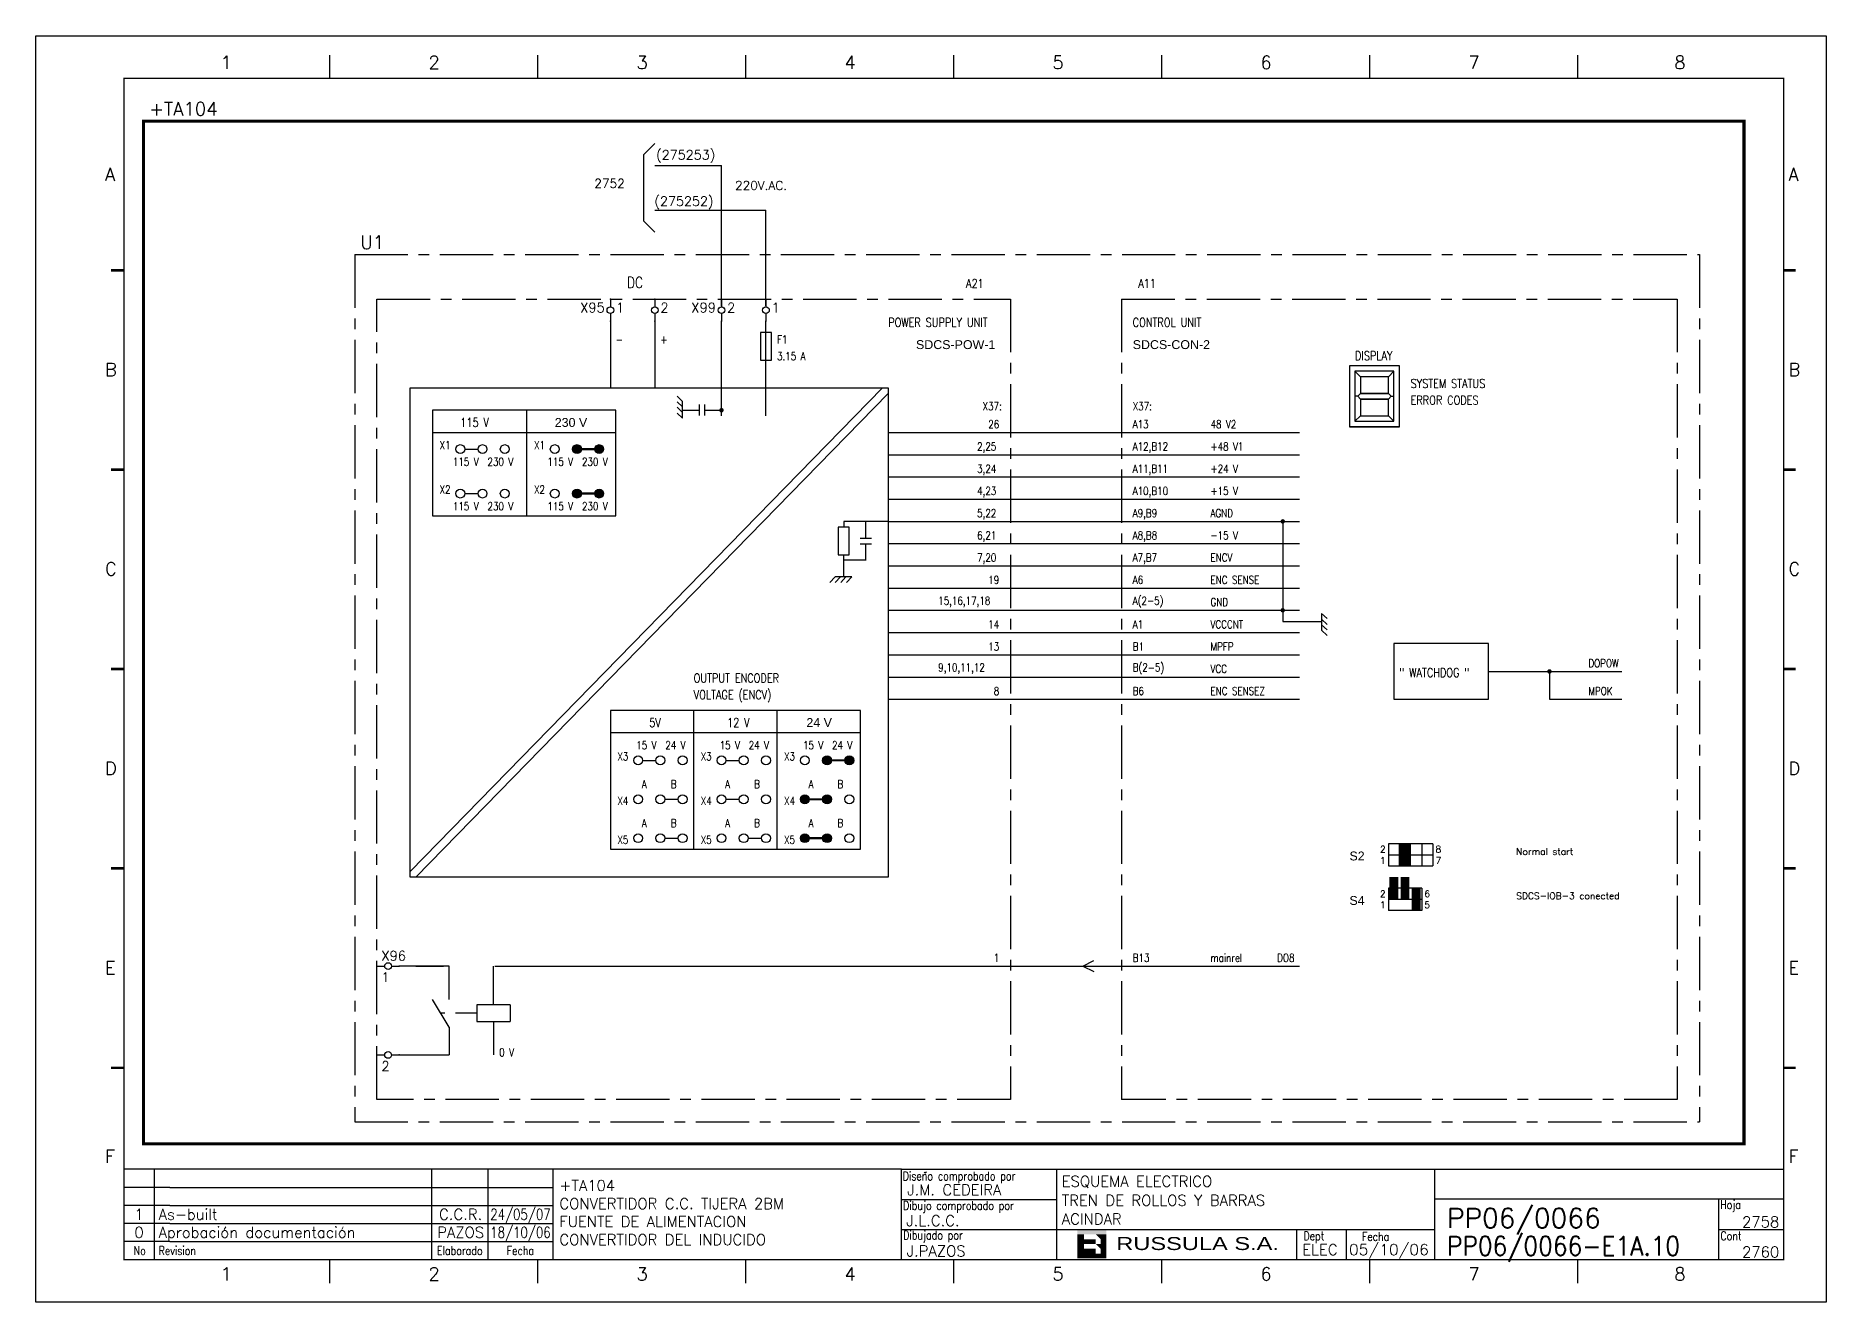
# Model space of a CAD drawing. Extents: x -25 to 1044, y -25744 to 292.
# Drawn here: x 257.7 to 677.7, y -15948.8 to -15651.8 of the extents above; entities that cross this region are included whole.
import ezdxf
from ezdxf.enums import TextEntityAlignment as Align

# ---------------------------------------------------------------- set-up
doc = ezdxf.new("R2010")
doc.units = 0
doc.header["$LTSCALE"] = 10
doc.header["$MEASUREMENT"] = 0
for name, pattern in [('CENTER', [2, 1.25, -0.25, 0.25, -0.25]), ('DASHDOT', [1, 0.5, -0.25, 0, -0.25]), ('DASHED', [0.75, 0.5, -0.25])]:
    doc.linetypes.add(name, pattern=pattern)
doc.layers.get('0').update_dxf_attribs({"linetype": 'CONTINUOUS'})
for name, color, linetype in [('1', 7, 'CONTINUOUS'), ('10', 5, 'CONTINUOUS'), ('2', 7, 'CONTINUOUS'), ('25', 3, 'CONTINUOUS'), ('25K', 4, 'DASHED'), ('25PK', 4, 'CENTER'), ('35', 2, 'CONTINUOUS'), ('8', 1, 'CONTINUOUS'), ('9', 6, 'CONTINUOUS'), ('DIBUJO', 7, 'CONTINUOUS'), ('NODE', 7, 'CONTINUOUS')]:
    doc.layers.add(name, color=color, linetype=linetype)
doc.styles.add('ABBSTYLE', font='ROMANS.SHX', dxfattribs={"width": 0.8})
doc.styles.add('HELV', font='HELVBLD.SHX', dxfattribs={"width": 1.2})
doc.styles.add('HELVETICA', font='HELV.SHX')
doc.styles.add('LABEL', font='SIMPLEX', dxfattribs={"width": 0.8, "height": 4})
doc.styles.add('ROMANS', font='romans')
doc.styles.get("Standard").update_dxf_attribs({"font": 'simplex'})

# ---------------------------------------------------------------- blocks, each defined once
blk = doc.blocks.new('NOD', base_point=(237.5, 170))
at = {"layer": 'NODE'}
blk.add_point((237.5, 170), dxfattribs=at)
blk = doc.blocks.new('$$PLL21C')
for p, q in [((-2.5, 0), (-0.75, 0)), ((0.75, 0), (2.5, 0))]:
    blk.add_line(p, q)
at = {"layer": '2'}
blk.add_circle((0, 0), 0.75, dxfattribs=at)
for p in [(-2.5, 0), (2.5, 0)]:
    blk.add_blockref('NOD', p, dxfattribs=at)
at = {"layer": '8'}
blk.add_attdef('*A', (-1.5, -3.575), '', height=2.15, dxfattribs=at)
at = {"layer": '9'}
blk.add_attdef('ID', (-1.5, 1.25), '', height=2.15, dxfattribs=at)
blk = doc.blocks.new('$$PLU21C')
for p, q in [((0, 2.5), (0, 0.75)), ((0, -0.75), (0, -2.5))]:
    blk.add_line(p, q)
at = {"layer": '2'}
blk.add_circle((0, 0), 0.75, dxfattribs=at)
for p in [(0, 2.5), (0, -2.5)]:
    blk.add_blockref('NOD', p, dxfattribs=at)
at = {"layer": '8'}
blk.add_attdef('*A', (1.25, -0.5), '', height=2.15, dxfattribs=at)
at = {"layer": '9'}
blk.add_attdef('ID', text='', height=2.15, dxfattribs=at).set_placement((-1.25, -0.5), align=Align.RIGHT)
blk = doc.blocks.new('newcajec')
at = {"layer": '1'}
for p, q in [((179.4, 20.85), (0.13, 20.85)), ((7, 20.85), (7, 0)), ((71, 20.85), (71, 0)), ((84, 20.85), (84, 0.09)), ((99, 20.85), (99, 0)), ((215.2, 20.8), (215.2, 0)), ((10.6, 16.64), (0, 16.64)), ((10.6, 16.64), (99, 16.64)), ((184.64, 20.18), (184.81, 20.01)), ((184.81, 20.01), (185.18, 20.25)), ((10.6, 12.48), (0, 12.48)), ((10.6, 12.48), (99, 12.48)), ((179.4, 13.87), (215.2, 13.87)), ((368, 14.06), (368, 0)), ((10.6, 8.32), (0, 8.32)), ((10.6, 8.32), (99, 8.32)), ((10.6, 4.16), (0, 4.16)), ((10.6, 4.16), (99, 4.16)), ((179.4, 6.93), (267.63, 6.93)), ((267.63, 6.93), (302.5, 6.93)), ((270.63, 6.91), (270.63, 0)), ((282.07, 6.93), (282.07, 0)), ((368, 6.93), (383, 6.93))]:
    blk.add_line(p, q, dxfattribs=at)
for points in [[(47.5, 272.5, 0.3, 0.3, 0), (47.5, 277.91, 0.3, 0.3, 0)], [(95.5, 272.5, 0.3, 0.3, 0), (95.5, 277.91, 0.3, 0.3, 0)], [(143.5, 272.5, 0.3, 0.3, 0), (143.5, 277.91, 0.3, 0.3, 0)], [(191.5, 272.5, 0.3, 0.3, 0), (191.5, 277.91, 0.3, 0.3, 0)], [(239.5, 272.5, 0.3, 0.3, 0), (239.5, 277.91, 0.3, 0.3, 0)], [(287.5, 272.5, 0.3, 0.3, 0), (287.5, 277.91, 0.3, 0.3, 0)], [(335.5, 272.5, 0.3, 0.3, 0), (335.5, 277.91, 0.3, 0.3, 0)], [(-2.99, 228.23, 0.6, 0.6, 0), (-0.18, 228.23, 0.6, 0.6, 0)], [(383.01, 228.23, 0.6, 0.6, 0), (385.82, 228.23, 0.6, 0.6, 0)], [(-2.99, 182.23, 0.6, 0.6, 0), (-0.18, 182.23, 0.6, 0.6, 0)], [(383.01, 182.23, 0.6, 0.6, 0), (385.82, 182.23, 0.6, 0.6, 0)], [(-2.99, 136.23, 0.6, 0.6, 0), (-0.18, 136.23, 0.6, 0.6, 0)], [(383.01, 136.23, 0.6, 0.6, 0), (385.82, 136.23, 0.6, 0.6, 0)], [(-2.99, 90.23, 0.6, 0.6, 0), (-0.18, 90.23, 0.6, 0.6, 0)], [(383.01, 90.23, 0.6, 0.6, 0), (385.82, 90.23, 0.6, 0.6, 0)], [(-2.99, 44.23, 0.6, 0.6, 0), (-0.18, 44.23, 0.6, 0.6, 0)], [(383.01, 44.23, 0.6, 0.6, 0), (385.82, 44.23, 0.6, 0.6, 0)], [(383, 20.8, 0.3, 0.3, 0), (179.4, 20.8, 0.3, 0.3, 0), (179.4, 0, 0.3, 0.3, 0)], [(302.5, 20.8, 0.3, 0.3, 0), (302.5, 0, 0.3, 0.3, 0)], [(302.5, 14, 0.3, 0.3, 0), (383, 14, 0.3, 0.3, 0)], [(47.5, -5.5, 0.3, 0.3, 0), (47.5, -0.09, 0.3, 0.3, 0)], [(95.5, -5.5, 0.3, 0.3, 0), (95.5, -0.09, 0.3, 0.3, 0)], [(143.5, -5.5, 0.3, 0.3, 0), (143.5, -0.09, 0.3, 0.3, 0)], [(191.5, -5.5, 0.3, 0.3, 0), (191.5, -0.09, 0.3, 0.3, 0)], [(239.5, -5.5, 0.3, 0.3, 0), (239.5, -0.09, 0.3, 0.3, 0)], [(287.5, -5.5, 0.3, 0.3, 0), (287.5, -0.09, 0.3, 0.3, 0)], [(335.5, -5.5, 0.3, 0.3, 0), (335.5, -0.09, 0.3, 0.3, 0)]]:
    blk.add_lwpolyline(points, format="xyseb", dxfattribs=at)
at = {"layer": '1', "const_width": 0.3}
blk.add_lwpolyline([(0, 0), (0, 272.5), (383, 272.5), (383, 0)], close=True, dxfattribs=at)
at = {"layer": '2', "color": 14}
for p, q in [((221.42, 4.69), (221.42, 5.81)), ((221.42, 2.47), (221.42, 3.58))]:
    blk.add_line(p, q, dxfattribs=at)
for points in [[(220.05, 5.81), (220.05, 6.92), (226.74, 5.81), (226.74, 6.92)], [(221.42, 2.47), (220.05, 2.47), (221.42, 5.81), (220.05, 5.81)], [(221.42, 4.69), (224.25, 4.69), (221.42, 3.58), (224.25, 3.58)], [(224.25, 5.81), (225.37, 5.81), (225.37, 4.69)], [(225.37, 5.81), (226.74, 5.81), (225.37, 1.35), (226.74, 1.35)], [(224.25, 0.24), (224.25, 2.47), (220.05, 0.24), (220.05, 2.47)], [(224.25, 3.58), (225.37, 3.58), (225.37, 2.47)], [(226.74, 1.35), (226.74, 0.24), (224.25, 1.35), (224.25, 0.24)]]:
    blk.add_solid(points, dxfattribs=at)
at = {"layer": '1', "style": 'ROMANS'}
for s, p in [('1', (22.29, 274.68)), ('2', (70.29, 274.68)), ('3', (118.29, 274.68)), ('4', (166.29, 274.68)), ('5', (214.29, 274.68)), ('6', (262.29, 274.68)), ('7', (310.29, 274.68)), ('8', (357.79, 274.68)), ('A', (-4.37, 248.84)), ('A', (384.13, 248.84)), ('B', (-4.37, 203.84)), ('B', (384.13, 203.84)), ('C', (-4.37, 157.84)), ('C', (384.13, 157.84)), ('D', (-4.37, 111.84)), ('D', (384.13, 111.84)), ('E', (-4.37, 65.84)), ('E', (384.13, 65.84)), ('F', (-4.37, 22.34)), ('F', (384.13, 22.34)), ('1', (22.29, -4.82)), ('2', (70.29, -4.82)), ('3', (118.29, -4.82)), ('4', (166.29, -4.82)), ('5', (214.29, -4.82)), ('6', (262.29, -4.82)), ('7', (310.29, -4.82)), ('8', (357.79, -4.82))]:
    blk.add_text(s, height=3, dxfattribs=at).set_placement(p)
at = {"layer": '1', "style": 'LABEL', "width": 0.8}
for s, p in [('Diseno comprobado por', (179.73, 18.27)), ('Dibujo comprobado por', (179.81, 11.47)), ('Hoja', (368.38, 11.66)), ('Dibujado por', (179.83, 4.64)), ('Fecha', (285.71, 4.3)), ('Cont', (368.43, 4.46)), ('No', (2.23, 1.05)), ('Revision', (8, 1.05))]:
    blk.add_text(s, height=2, dxfattribs=at).set_placement(p)
for s, p in [('Dept', (274.61, 4.44)), ('Elaborado', (77.5, 1.05)), ('Fecha', (91.5, 1.05))]:
    blk.add_text(s, height=2, dxfattribs=at).set_placement(p, align=Align.CENTER)
at = {"layer": '10', "style": 'ROMANS'}
for tag, p in [('REV41', (3.5, 18.74)), ('REV43', (77.7, 18.74)), ('REV31', (3.5, 14.58)), ('REV33', (77.7, 14.58)), ('REV21', (3.5, 10.42)), ('REV23', (77.7, 10.42)), ('REV11', (3.5, 6.27)), ('REV13', (77.7, 6.27))]:
    blk.add_attdef(tag, text='', height=2.5, dxfattribs=at).set_placement(p, align=Align.MIDDLE)
for tag, p, height in [('REV42', (8, 17.49), 2.5), ('SHEETNAME1', (100.5, 15.83), 2.5), ('DESIGNCHECK', (180.74, 14.83), 2.5), ('DOCUMENTTYPE', (216.43, 16.8), 2.5), ('NOTA', (305.32, 15.8), 3), ('REV32', (8, 13.33), 2.5), ('SHEETNAME2', (100.5, 11.67), 2.5), ('OBJECT', (216.43, 12.4), 2.5), ('REV22', (8, 9.17), 2.5), ('SHEETNAME3', (100.5, 7.51), 2.5), ('DRAWINGCHECK', (180.53, 7.71), 2.5), ('CUSTOMER', (216.43, 8.08), 2.5), ('ORDER', (305.32, 7.3), 4.5), ('REV12', (8, 5.01), 2.5), ('SHEETNAME4', (100.5, 3.35), 2.5), ('DOCUMENT_ID', (305.32, 0.93), 4.4), ('USER', (180.63, 0.71), 2.5), ('DEPARTMENT', (271.93, 1.05), 2.5)]:
    blk.add_attdef(tag, p, '', height=height, dxfattribs=at)
for tag, width, p, p2 in [('REV44', 1.221199, (84.53, 17.49), (98.48, 17.49)), ('REV34', 1.221199, (84.53, 13.33), (98.48, 13.33)), ('REV24', 1.221199, (84.53, 9.17), (98.48, 9.17)), ('REV14', 1.221199, (84.53, 5.01), (98.48, 5.01)), ('CREATED2', 7.039915, (282.71, 1.05), (301.14, 1.05))]:
    blk.add_attdef(tag, text='', height=2.5, dxfattribs=dict(at, width=width)).set_placement(p, p2, align=Align.FIT)
for tag, p in [('SHEET', (382, 7.43)), ('NEXTSHEET', (382, 0.5))]:
    blk.add_attdef(tag, text='', height=2.5, dxfattribs=at).set_placement(p, align=Align.RIGHT)
at = {"layer": 'DIBUJO', "color": 14, "style": 'HELVETICA', "width": 1.3}
blk.add_text('RUSSULA S.A.', height=3, dxfattribs=at).set_placement((229, 2.19))

msp = doc.modelspace()

# ---------------------------------------------------------------- linework, layer by layer
at = {"layer": '2', "color": 7}
for p, q in [((400.26, -15679.61), (402.87, -15677)), ((400.26, -15695.25), (400.26, -15679.61)), ((402.87, -15682.22), (418.51, -15682.22)), ((418.51, -15715.07), (418.51, -15682.22)), ((402.87, -15697.86), (400.26, -15695.25)), ((402.87, -15692.65), (428.94, -15692.65)), ((428.94, -15715.07), (428.94, -15692.65)), ((585.38, -15841.26), (574.95, -15841.26)), ((574.95, -15841.26), (574.95, -15846.47)), ((577.55, -15846.47), (577.55, -15841.26)), ((580.16, -15846.47), (580.16, -15841.26)), ((582.77, -15841.26), (582.77, -15846.47)), ((585.38, -15841.26), (585.38, -15846.47)), ((574.95, -15843.87), (585.38, -15843.87)), ((574.95, -15846.47), (585.38, -15846.47)), ((574.95, -15846.47), (585.38, -15846.47)), ((574.95, -15851.69), (574.95, -15856.9)), ((582.77, -15851.69), (574.95, -15851.69)), ((574.95, -15854.29), (582.77, -15854.29)), ((582.77, -15851.69), (582.77, -15856.9)), ((582.77, -15856.9), (574.95, -15856.9))]:
    msp.add_line(p, q, dxfattribs=at)
at = {"layer": '2', "color": 3, "linetype": 'DASHDOT', "const_width": 0.73}
msp.add_lwpolyline([(282.93, -15671.79), (658.38, -15671.79), (658.38, -15911.65), (282.93, -15911.65), (282.93, -15671.79)], dxfattribs=at)
at = {"layer": '2', "color": 7, "const_width": 1.04}
for points in [[(384.1, -15748.7, 1), (385.14, -15748.7, 1)], [(389.31, -15748.7, 1), (390.35, -15748.7, 1)], [(384.1, -15759.13, 1), (385.14, -15759.13, 1)], [(389.31, -15759.13, 1), (390.35, -15759.13, 1)], [(442.76, -15821.7, 1), (443.8, -15821.7, 1)], [(447.97, -15821.7, 1), (449.02, -15821.7, 1)], [(437.54, -15830.83, 1), (438.59, -15830.83, 1)], [(442.76, -15830.83, 1), (443.8, -15830.83, 1)], [(437.54, -15839.96, 1), (438.59, -15839.96, 1)], [(442.76, -15839.96, 1), (443.8, -15839.96, 1)]]:
    msp.add_lwpolyline(points, format="xyb", close=True, dxfattribs=at)
at = {"layer": '2', "color": 7, "const_width": 0.521}
for points in [[(385.61, -15748.7), (388.95, -15748.7)], [(385.61, -15759.13), (388.95, -15759.13)], [(444.27, -15821.7), (447.61, -15821.7)], [(439.06, -15830.83), (442.39, -15830.83)], [(439.06, -15839.96), (442.39, -15839.96)]]:
    msp.add_lwpolyline(points, dxfattribs=at)
at = {"layer": '2', "color": 7}
for points in [[(577.55, -15841.26), (577.55, -15846.47), (580.16, -15841.26), (580.16, -15846.47)], [(575.21, -15854.25), (575.21, -15849.04), (577.29, -15854.25), (577.29, -15849.04)], [(577.81, -15854.25), (577.81, -15849.04), (579.9, -15854.25), (579.9, -15849.04)], [(580.42, -15856.9), (580.42, -15851.69), (582.51, -15856.9), (582.51, -15851.69)]]:
    msp.add_solid(points, dxfattribs=at)
at = {"layer": '25'}
for p, q in [((393.74, -15739.58), (350.72, -15739.58)), ((350.72, -15739.58), (350.72, -15764.34)), ((372.88, -15764.34), (372.88, -15739.58)), ((393.74, -15764.34), (393.74, -15739.58)), ((350.72, -15744.79), (393.74, -15744.79)), ((350.72, -15764.34), (393.74, -15764.34)), ((451.1, -15809.97), (392.44, -15809.97)), ((392.44, -15809.97), (392.44, -15842.56)), ((411.99, -15842.56), (411.99, -15809.97)), ((431.55, -15842.56), (431.55, -15809.97)), ((451.1, -15842.56), (451.1, -15809.97)), ((392.44, -15815.19), (451.1, -15815.19)), ((392.44, -15842.56), (451.1, -15842.56))]:
    msp.add_line(p, q, dxfattribs=at)
at = {"layer": '25K'}
msp.add_line((361.15, -15881.02), (352.68, -15881.02), dxfattribs=at)
at = {"layer": '25PK'}
for p, q in [((332.47, -15703.07), (647.95, -15703.07)), ((332.47, -15703.07), (647.95, -15703.07)), ((332.47, -15703.07), (332.47, -15906.44)), ((332.47, -15703.07), (332.47, -15906.44)), ((647.95, -15703.07), (647.95, -15906.44)), ((337.69, -15901.23), (337.69, -15713.5)), ((337.69, -15713.5), (486.3, -15713.5)), ((486.3, -15713.5), (486.3, -15901.23)), ((512.37, -15713.5), (512.37, -15901.23)), ((512.37, -15713.5), (642.73, -15713.5)), ((642.73, -15713.5), (642.73, -15901.23)), ((486.3, -15901.23), (337.69, -15901.23)), ((642.73, -15901.23), (512.37, -15901.23)), ((332.47, -15906.44), (647.95, -15906.44))]:
    msp.add_line(p, q, dxfattribs=at)
at = {"layer": '35'}
for p, q in [((392.44, -15718.72), (392.44, -15734.36)), ((402.87, -15718.72), (402.87, -15734.36)), ((418.51, -15740.88), (418.51, -15718.72)), ((428.94, -15740.88), (428.94, -15718.72)), ((427.64, -15721.33), (427.64, -15727.84)), ((430.24, -15721.33), (427.64, -15721.33)), ((430.24, -15727.84), (430.24, -15721.33)), ((427.64, -15727.84), (430.24, -15727.84)), ((577.55, -15729.15), (565.82, -15729.15)), ((565.82, -15729.15), (565.82, -15743.49)), ((576.25, -15730.45), (567.12, -15730.45)), ((567.12, -15730.45), (567.12, -15736.97)), ((568.43, -15731.75), (567.12, -15730.45)), ((574.95, -15731.75), (568.43, -15731.75)), ((568.43, -15731.75), (568.43, -15735.67)), ((574.95, -15731.75), (576.25, -15730.45)), ((574.95, -15735.67), (574.95, -15731.75)), ((576.25, -15736.97), (576.25, -15730.45)), ((577.55, -15743.49), (577.55, -15729.15)), ((345.51, -15849.08), (345.51, -15734.36)), ((345.51, -15847.78), (456.32, -15734.36)), ((345.51, -15734.36), (457.62, -15734.36)), ((346.81, -15849.08), (457.62, -15735.67)), ((409.39, -15737.53), (408.12, -15736.31)), ((457.62, -15734.36), (457.62, -15849.08)), ((567.12, -15735.67), (567.12, -15742.18)), ((567.78, -15736.32), (567.13, -15736.32)), ((568.43, -15735.67), (567.78, -15736.32)), ((567.78, -15736.32), (568.43, -15736.97)), ((574.95, -15735.67), (568.43, -15735.67)), ((568.43, -15735.67), (574.95, -15735.67)), ((574.95, -15736.97), (568.43, -15736.97)), ((568.43, -15736.97), (574.95, -15736.97)), ((568.43, -15736.97), (568.43, -15740.88)), ((574.95, -15735.67), (575.6, -15736.32)), ((575.6, -15736.32), (574.95, -15736.97)), ((574.95, -15740.88), (574.95, -15736.97)), ((575.6, -15736.32), (576.24, -15736.32)), ((576.25, -15742.18), (576.25, -15735.67)), ((409.39, -15738.81), (408.12, -15737.59)), ((409.39, -15740.1), (408.12, -15738.89)), ((409.39, -15741.47), (408.12, -15740.25)), ((409.39, -15741.47), (409.39, -15737.53)), ((413.24, -15738.24), (413.24, -15740.85)), ((414.55, -15738.24), (414.55, -15740.85)), ((568.43, -15740.88), (567.12, -15742.18)), ((568.43, -15740.88), (574.95, -15740.88)), ((574.95, -15740.88), (576.25, -15742.18)), ((457.62, -15744.79), (554.09, -15744.79)), ((565.82, -15743.49), (577.55, -15743.49)), ((577.55, -15743.49), (565.82, -15743.49)), ((567.12, -15742.18), (576.25, -15742.18)), ((358.28, -15748.7), (361.41, -15748.7)), ((385.66, -15748.7), (388.79, -15748.7)), ((457.62, -15750.01), (554.09, -15750.01)), ((457.62, -15755.22), (554.09, -15755.22)), ((358.28, -15759.13), (361.41, -15759.13)), ((385.66, -15759.13), (388.79, -15759.13)), ((457.62, -15760.43), (554.09, -15760.43)), ((457.62, -15765.65), (554.09, -15765.65)), ((445.86, -15767.01), (445.86, -15773.52)), ((448.46, -15767.01), (445.86, -15767.01)), ((448.46, -15773.52), (448.46, -15767.01)), ((451.07, -15769.61), (453.68, -15769.61)), ((451.07, -15770.92), (453.68, -15770.92)), ((457.62, -15770.86), (554.09, -15770.86)), ((445.86, -15773.52), (448.46, -15773.52)), ((445.14, -15778.68), (443.92, -15779.95)), ((449.08, -15778.69), (445.14, -15778.69)), ((446.42, -15778.68), (445.2, -15779.95)), ((447.72, -15778.68), (446.5, -15779.95)), ((449.08, -15778.68), (447.86, -15779.95)), ((457.62, -15776.08), (554.09, -15776.08)), ((457.62, -15781.29), (554.09, -15781.29)), ((457.62, -15786.51), (554.09, -15786.51)), ((559.3, -15787.22), (560.57, -15788.44)), ((559.3, -15787.22), (559.3, -15791.16)), ((457.62, -15791.72), (554.09, -15791.72)), ((559.3, -15788.59), (560.57, -15789.8)), ((559.3, -15789.88), (560.57, -15791.1)), ((559.3, -15791.16), (560.57, -15792.38)), ((598.41, -15794.33), (576.25, -15794.33)), ((576.25, -15794.33), (576.25, -15807.36)), ((598.41, -15807.36), (598.41, -15794.33)), ((457.62, -15796.94), (554.09, -15796.94)), ((457.62, -15802.15), (554.09, -15802.15)), ((457.62, -15807.36), (554.09, -15807.36)), ((576.25, -15807.36), (598.41, -15807.36)), ((400, -15821.7), (403.13, -15821.7)), ((419.55, -15821.7), (422.68, -15821.7)), ((444.32, -15821.7), (447.45, -15821.7)), ((405.21, -15830.83), (408.34, -15830.83)), ((419.55, -15830.83), (422.68, -15830.83)), ((419.55, -15830.83), (422.68, -15830.83)), ((439.11, -15830.83), (442.24, -15830.83)), ((439.11, -15830.83), (442.24, -15830.83)), ((405.21, -15839.96), (408.34, -15839.96)), ((424.77, -15839.96), (427.9, -15839.96)), ((439.11, -15839.96), (442.24, -15839.96)), ((457.62, -15849.08), (345.51, -15849.08)), ((354.63, -15869.94), (342.9, -15869.94)), ((346.81, -15869.94), (353.33, -15869.94)), ((354.63, -15877.76), (354.63, -15869.94)), ((365.06, -15879.06), (365.06, -15869.94)), ((365.32, -15869.94), (554.09, -15869.94)), ((503.25, -15869.94), (505.85, -15868.63)), ((503.25, -15869.94), (505.85, -15871.24)), ((354.63, -15884.28), (350.72, -15877.76)), ((368.97, -15879.06), (361.15, -15879.06)), ((361.15, -15879.06), (361.15, -15882.97)), ((368.97, -15879.06), (368.97, -15882.97)), ((354.63, -15884.28), (354.63, -15890.8)), ((361.15, -15882.97), (368.97, -15882.97)), ((365.06, -15882.97), (365.06, -15890.8)), ((342.9, -15890.8), (354.63, -15890.8))]:
    msp.add_line(p, q, dxfattribs=at)
for points in [[(409.33, -15739.58), (413.24, -15739.58)], [(414.55, -15739.58), (418.46, -15739.58)], [(457.62, -15765.65), (447.19, -15765.65), (447.19, -15767.01)], [(452.41, -15769.61), (452.41, -15765.7)], [(550.18, -15765.65), (550.18, -15786.51), (550.18, -15789.11), (559.3, -15789.11)], [(452.41, -15774.83), (452.41, -15770.92)], [(447.19, -15778.74), (447.19, -15773.52)], [(452.41, -15774.77), (447.19, -15774.77)], [(598.41, -15800.85), (629.7, -15800.85)], [(612.75, -15800.85), (612.75, -15807.36), (629.7, -15807.36)]]:
    msp.add_lwpolyline(points, dxfattribs=at)
at = {"layer": '35', "const_width": 0.521}
for points in [[(418.25, -15739.58, 1), (418.77, -15739.58, 1)], [(549.92, -15765.65, 1), (550.44, -15765.65, 1)], [(549.92, -15786.51, 1), (550.44, -15786.51, 1)], [(612.49, -15800.85, 1), (613.01, -15800.85, 1)]]:
    msp.add_lwpolyline(points, format="xyb", close=True, dxfattribs=at)
at = {"layer": '35'}
for centre in [(357.24, -15748.7), (362.46, -15748.7), (367.67, -15748.7), (379.4, -15748.7), (384.62, -15748.7), (389.83, -15748.7), (357.24, -15759.13), (362.46, -15759.13), (367.67, -15759.13), (379.4, -15759.13), (384.62, -15759.13), (389.83, -15759.13), (398.96, -15821.7), (404.17, -15821.7), (409.39, -15821.7), (418.51, -15821.7), (423.73, -15821.7), (428.94, -15821.7), (438.07, -15821.7), (443.28, -15821.7), (448.49, -15821.7), (398.96, -15830.83), (398.96, -15830.83), (404.17, -15830.83), (404.17, -15830.83), (409.39, -15830.83), (409.39, -15830.83), (418.51, -15830.83), (418.51, -15830.83), (423.73, -15830.83), (423.73, -15830.83), (428.94, -15830.83), (428.94, -15830.83), (438.07, -15830.83), (438.07, -15830.83), (443.28, -15830.83), (443.28, -15830.83), (448.49, -15830.83), (448.49, -15830.83), (398.96, -15839.96), (404.17, -15839.96), (409.39, -15839.96), (418.51, -15839.96), (423.73, -15839.96), (428.94, -15839.96), (438.07, -15839.96), (443.28, -15839.96), (448.49, -15839.96)]:
    msp.add_circle(centre, 1.04, dxfattribs=at)
at = {"layer": 'DIBUJO'}
msp.add_lwpolyline([(257.66, -15651.77), (677.66, -15651.77), (677.66, -15948.77), (257.66, -15948.77), (257.66, -15651.77)], dxfattribs=at)

# ---------------------------------------------------------------- block references
at = {"layer": '2', "color": 7}
ref = msp.add_blockref('newcajec', (278.34, -15938.77), dxfattribs=dict(at, xscale=1.016513761467892, yscale=1.016513761467892, zscale=1.016513761467892))
ref.add_attrib('REV24', '24/05/07', dxfattribs={"layer": '10', "height": 2.541, "style": 'ROMANS', "width": 0.728168}).set_placement((364.26, -15929.45), (378.44, -15929.45), align=Align.FIT)
ref.add_attrib('SHEETNAME3', 'FUENTE DE ALIMENTACION', (380.49, -15931.14), dxfattribs={"layer": '10', "height": 2.5413, "style": 'ROMANS'})
ref.add_attrib('SHEETNAME2', 'CONVERTIDOR C.C. TIJERA 2BM', (380.49, -15926.92), dxfattribs={"layer": '10', "height": 2.5413, "style": 'ROMANS'})
ref.add_attrib('SHEETNAME1', '+TA104', (380.49, -15922.69), dxfattribs={"layer": '10', "height": 2.541, "style": 'ROMANS'})
ref.add_attrib('USER', 'J.PAZOS', (461.95, -15938.05), dxfattribs={"layer": '10', "height": 2.541, "style": 'ROMANS'})
ref.add_attrib('DRAWINGCHECK', 'J.L.C.C.', (461.85, -15930.93), dxfattribs={"layer": '10', "height": 2.541, "style": 'ROMANS'})
ref.add_attrib('DESIGNCHECK', 'J.M. CEDEIRA', (462.06, -15923.7), dxfattribs={"layer": '10', "height": 2.5413, "style": 'ROMANS'})
ref.add_attrib('REV22', 'As-built', (286.47, -15929.45), dxfattribs={"layer": '10', "height": 2.541, "style": 'ROMANS'})
ref.add_attrib('REV12', 'Aprobación documentación', (286.47, -15933.68), dxfattribs={"layer": '10', "height": 2.5413, "style": 'ROMANS'})
ref.add_attrib('REV21', '1', dxfattribs={"layer": '10', "height": 2.54, "style": 'ROMANS'}).set_placement((281.89, -15928.18), align=Align.MIDDLE)
ref.add_attrib('REV11', '0', dxfattribs={"layer": '10', "height": 2.54, "style": 'ROMANS'}).set_placement((281.89, -15932.4), align=Align.MIDDLE)
ref.add_attrib('SHEETNAME4', 'CONVERTIDOR DEL INDUCIDO', (380.49, -15935.37), dxfattribs={"layer": '10', "height": 2.5413, "style": 'ROMANS'})
ref.add_attrib('REV14', '18/10/06', dxfattribs={"layer": '10', "height": 2.541, "style": 'ROMANS', "width": 0.728168}).set_placement((364.26, -15933.68), (378.44, -15933.68), align=Align.FIT)
ref.add_attrib('REV23', 'C.C.R.', dxfattribs={"layer": '10', "height": 2.541, "style": 'ROMANS'}).set_placement((357.32, -15928.18), align=Align.MIDDLE)
ref.add_attrib('REV13', 'PAZOS', dxfattribs={"layer": '10', "height": 2.541, "style": 'ROMANS'}).set_placement((357.32, -15932.4), align=Align.MIDDLE)
ref.add_attrib('DOCUMENT_ID', 'PP06/0066-E1A.10', (588.7, -15937.82), dxfattribs={"layer": '10', "height": 4.4727, "style": 'ROMANS', "width": 0.9})
ref.add_attrib('ORDER', 'PP06/0066', (588.7, -15931.35), dxfattribs={"layer": '10', "height": 4.574, "style": 'ROMANS'})
ref.add_attrib('CUSTOMER', 'ACINDAR', (498.34, -15930.55), dxfattribs={"layer": '10', "height": 2.541, "style": 'ROMANS'})
ref.add_attrib('OBJECT', 'TREN DE ROLLOS Y BARRAS', (498.34, -15926.17), dxfattribs={"layer": '10', "height": 2.5413, "style": 'ROMANS'})
ref.add_attrib('DOCUMENTTYPE', 'ESQUEMA ELECTRICO', (498.34, -15921.69), dxfattribs={"layer": '10', "height": 2.5413, "style": 'ROMANS'})
ref.add_attrib('CREATED2', '05/10/06', dxfattribs={"layer": '10', "height": 2.541, "style": 'ROMANS', "width": 0.961976}).set_placement((565.71, -15937.71), (584.45, -15937.71), align=Align.FIT)
ref.add_attrib('DEPARTMENT', 'ELEC', (554.76, -15937.71), dxfattribs={"layer": '10', "height": 2.541, "style": 'ROMANS'})
ref.add_attrib('NEXTSHEET', '2760', dxfattribs={"layer": '10', "height": 2.541, "style": 'ROMANS'}).set_placement((666.64, -15938.27), align=Align.RIGHT)
ref.add_attrib('SHEET', '2758', dxfattribs={"layer": '10', "height": 2.541, "style": 'ROMANS'}).set_placement((666.64, -15931.22), align=Align.RIGHT)
at = {"layer": '2', "color": 7, "xscale": 1.042899108923677, "yscale": 1.042899108923677, "zscale": 1.042899108923677}
for name, p, values in [('$$PLU21C', (392.44, -15716.11), {'ID': 'X95', '*A': '1'}), ('$$PLU21C', (402.87, -15716.11), {'*A': '2'}), ('$$PLU21C', (418.51, -15716.11), {'ID': 'X99', '*A': '2'}), ('$$PLU21C', (428.94, -15716.11), {'*A': '1'}), ('$$PLL21C', (340.29, -15869.94), {'ID': 'X96', '*A': '1'}), ('$$PLL21C', (340.29, -15890.8), {'*A': '2'})]:
    msp.add_blockref(name, p, dxfattribs=at).add_auto_attribs(values)

# ---------------------------------------------------------------- texts
at = {"layer": '2', "color": 6}
for s, height, p in [('+TA104', 3.129, (284.24, -15670.48)), ('(275253)', 2.19, (403.17, -15680.78)), ('(275252)', 2.19, (402.76, -15691.66)), ('U1', 3.129, (333.78, -15701.77))]:
    msp.add_text(s, height=height, dxfattribs=at).set_placement(p)
at = {"layer": '2', "color": 7}
for s, height, style, p in [('2752', 2.086, 'ROMANS', (388.67, -15687.43)), ('220V.AC.', 2.086, 'ROMANS', (421.67, -15687.92)), ('Normal start', 1.5643, 'ROMANS', (604.93, -15843.87)), ('S2', 2.086, 'HELV', (565.82, -15845.17)), ('S4', 2.086, 'HELV', (565.82, -15855.6)), ('SDCS-IOB-3 conected', 1.5643, 'ROMANS', (604.93, -15854.26))]:
    msp.add_text(s, height=height, dxfattribs=dict(at, style=style)).set_placement(p)
at = {"layer": '2', "color": 7, "style": 'ROMANS'}
for s, p in [('2', (573.64, -15842.56)), ('8', (586.68, -15842.56)), ('1', (573.64, -15845.17)), ('7', (586.68, -15845.17)), ('2', (573.64, -15852.99)), ('1', (573.64, -15855.6)), ('5', (584.07, -15855.6)), ('6', (584.07, -15852.99))]:
    msp.add_text(s, height=1.56, dxfattribs=at).set_placement(p, align=Align.MIDDLE)
at = {"layer": '25', "style": 'ABBSTYLE', "width": 0.8}
for s, height, p in [('DC', 2.607, (396.35, -15710.9)), ('A21', 2.086, (475.87, -15710.9)), ('A11', 2.086, (516.28, -15710.9)), ('POWER SUPPLY UNIT', 2.0858, (457.62, -15720.02)), ('CONTROL UNIT', 2.0858, (514.98, -15720.02)), ('-', 1.88, (393.74, -15723.93)), ('+', 1.88, (404.17, -15723.93)), ('F1', 1.877, (431.55, -15723.93)), ('3.15 A', 1.877, (431.55, -15727.84)), ('DISPLAY', 2.086, (567.12, -15727.84)), ('SYSTEM STATUS', 2.0858, (580.16, -15734.36)), ('ERROR CODES', 2.0858, (580.16, -15738.27)), ('115 V', 2.086, (357.24, -15743.49)), ('X37:', 1.877, (479.78, -15739.58)), ('X37:', 1.877, (514.98, -15739.58)), ('26', 1.877, (481.09, -15743.81)), ('A13', 1.877, (514.98, -15743.81)), ('48 V2', 1.877, (533.23, -15743.81)), ('X1', 1.877, (352.37, -15748.7)), ('X1', 1.877, (374.53, -15748.7)), ('2,25', 1.877, (478.48, -15749.02)), ('A12,B12', 1.877, (514.98, -15749.02)), ('+48 V1', 1.877, (533.23, -15749.02)), ('115 V', 1.877, (355.5, -15752.61)), ('230 V', 1.877, (363.62, -15752.61)), ('115 V', 1.877, (377.66, -15752.61)), ('230 V', 1.877, (385.78, -15752.61)), ('3,24', 1.877, (478.48, -15754.24)), ('A11,B11', 1.877, (514.98, -15754.24)), ('+24 V', 1.877, (533.23, -15754.24)), ('X2', 1.877, (352.37, -15759.13)), ('X2', 1.877, (374.53, -15759.13)), ('4,23', 1.877, (478.48, -15759.45)), ('A10,B10', 1.877, (514.98, -15759.45)), ('+15 V', 1.877, (533.23, -15759.45)), ('115 V', 1.877, (355.5, -15763.04)), ('230 V', 1.877, (363.62, -15763.04)), ('115 V', 1.877, (377.66, -15763.04)), ('230 V', 1.877, (385.78, -15763.04)), ('5,22', 1.877, (478.48, -15764.66)), ('A9,B9', 1.877, (514.98, -15764.66)), ('AGND', 1.877, (533.23, -15764.66)), ('6,21', 1.877, (478.48, -15769.88)), ('A8,B8', 1.877, (514.98, -15769.88)), ('-15 V', 1.877, (533.23, -15769.88)), ('7,20', 1.877, (478.48, -15775.09)), ('A7,B7', 1.877, (514.98, -15775.09)), ('ENCV', 1.877, (533.23, -15775.09)), ('19', 1.877, (481.09, -15780.31)), ('A6', 1.877, (514.98, -15780.31)), ('ENC SENSE', 1.877, (533.23, -15780.31)), ('15,16,17,18', 1.8772, (469.35, -15785.2)), ('A(2-5)', 1.877, (514.98, -15785.2)), ('GND', 1.877, (533.23, -15785.52)), ('14', 1.877, (481.09, -15790.74)), ('A1', 1.877, (514.98, -15790.74)), ('VCCCNT', 1.877, (533.23, -15790.74)), ('13', 1.877, (481.09, -15795.95)), ('B1', 1.877, (514.98, -15795.95)), ('MPFP', 1.877, (533.23, -15795.95)), ('9,10,11,12', 1.877, (469.35, -15800.85)), ('B(2-5)', 1.877, (514.98, -15800.85)), ('VCC', 1.877, (533.23, -15801.17)), ('" WATCHDOG "', 2.0858, (577.55, -15802.15)), ('DOPOW', 1.877, (621.88, -15799.86)), ('OUTPUT ENCODER', 2.0858, (411.99, -15803.45)), ('8', 1.88, (482.39, -15806.38)), ('B6', 1.877, (514.98, -15806.38)), ('ENC SENSEZ', 1.877, (533.23, -15806.38)), ('MPOK', 1.877, (621.88, -15806.38)), ('VOLTAGE (ENCV)', 2.0858, (411.99, -15807.36)), ('5V', 2.086, (401.56, -15813.88)), ('12 V', 2.086, (419.82, -15813.88)), ('X3', 1.877, (394.08, -15821.7)), ('15 V', 1.877, (398.52, -15819.1)), ('24 V', 1.877, (405.33, -15819.1)), ('X3', 1.877, (413.64, -15821.7)), ('15 V', 1.877, (418.08, -15819.1)), ('24 V', 1.877, (424.89, -15819.1)), ('X3', 1.877, (433.19, -15821.7)), ('15 V', 1.877, (437.63, -15819.1)), ('24 V', 1.877, (444.44, -15819.1)), ('A', 1.88, (399.83, -15828.22)), ('B', 1.88, (406.64, -15828.22)), ('A', 1.88, (419.38, -15828.22)), ('B', 1.88, (426.19, -15828.22)), ('A', 1.88, (438.94, -15828.22)), ('B', 1.88, (445.74, -15828.22)), ('X4', 1.877, (394.08, -15832.13)), ('X4', 1.877, (394.08, -15832.13)), ('X4', 1.877, (413.64, -15832.13)), ('X4', 1.877, (413.64, -15832.13)), ('X4', 1.877, (433.19, -15832.13)), ('X4', 1.877, (433.19, -15832.13)), ('A', 1.88, (399.83, -15837.35)), ('B', 1.88, (406.64, -15837.35)), ('A', 1.88, (419.38, -15837.35)), ('B', 1.88, (426.19, -15837.35)), ('A', 1.88, (438.94, -15837.35)), ('B', 1.88, (445.74, -15837.35)), ('X5', 1.877, (394.08, -15841.26)), ('X5', 1.877, (413.64, -15841.26)), ('X5', 1.877, (433.19, -15841.26)), ('1', 1.88, (482.39, -15868.95)), ('B13', 1.877, (514.98, -15868.95)), ('mainrel', 1.877, (533.23, -15868.95)), ('DO8', 1.877, (548.87, -15868.95)), ('0 V', 1.877, (366.37, -15891.12))]:
    msp.add_text(s, height=height, dxfattribs=at).set_placement(p)
at = {"layer": '25', "style": 'HELV'}
for s, p in [('SDCS-POW-1', (464.14, -15725.24)), ('SDCS-CON-2', (514.98, -15725.24)), ('230 V', (379.4, -15743.49)), ('24 V', (438.43, -15813.88))]:
    msp.add_text(s, height=2.086, dxfattribs=at).set_placement(p)

doc.saveas('drawing.dxf')
